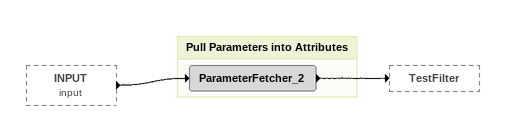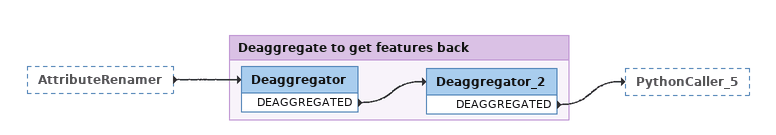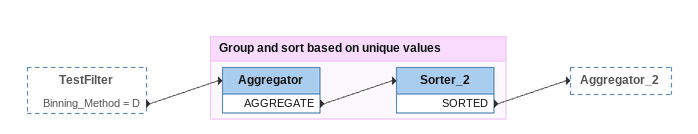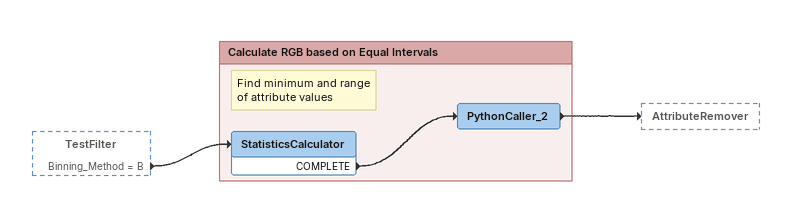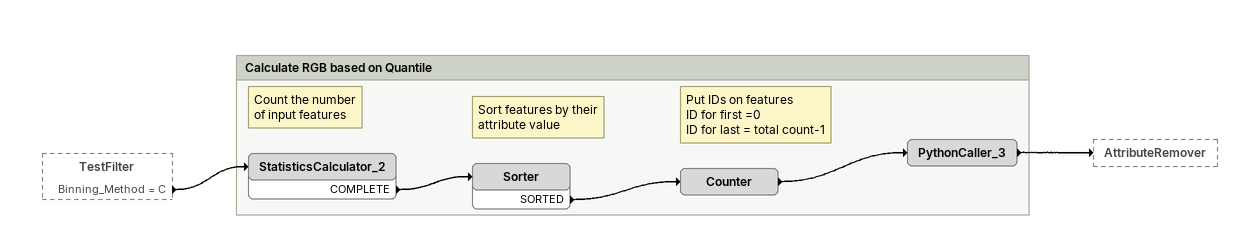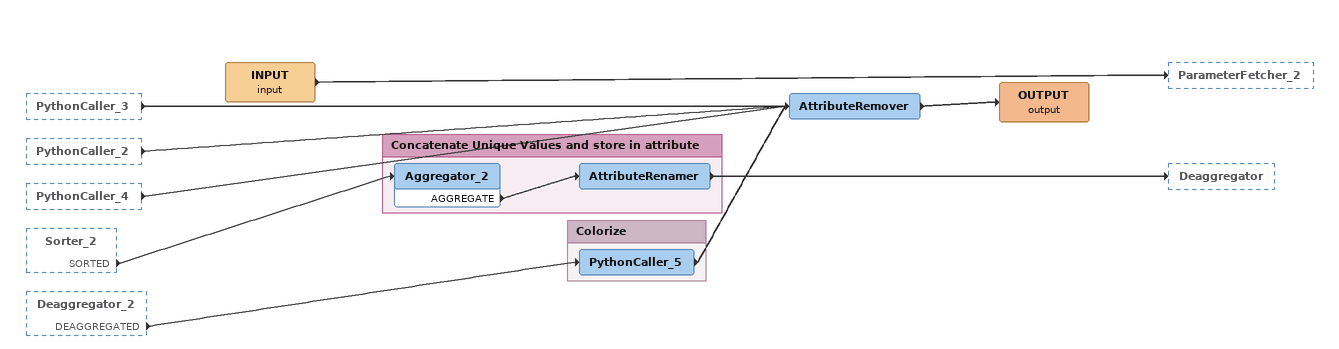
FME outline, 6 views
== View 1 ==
INPUT (input) [outside]
    -> ParameterFetcher_2

Bookmark: Pull Parameters into Attributes
ParameterFetcher_2
    -> TestFilter

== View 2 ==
AttributeRenamer [outside]
    -> Deaggregator

Bookmark: Deaggregate to get features back
Deaggregator
    DEAGGREGATED -> Deaggregator_2
Deaggregator_2
    DEAGGREGATED -> PythonCaller_5

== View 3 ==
TestFilter [outside]
    Binning_Method = D -> Aggregator

Bookmark: Group and sort based on unique values
Aggregator
    AGGREGATE -> Sorter_2
Sorter_2
    SORTED -> Aggregator_2

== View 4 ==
TestFilter [outside]
    Binning_Method = B -> StatisticsCalculator

Bookmark: Calculate RGB based on Equal Intervals
Note: Find minimum and range / of attribute values
StatisticsCalculator
    COMPLETE -> PythonCaller_2
PythonCaller_2
    -> AttributeRemover

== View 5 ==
TestFilter [outside]
    Binning_Method = C -> StatisticsCalculator_2

Bookmark: Calculate RGB based on Quantile
Note: Count the number / of input features
StatisticsCalculator_2
    COMPLETE -> Sorter
Note: Sort features by their / attribute value
Sorter
    SORTED -> Counter
Note: Put IDs on features / ID for first =0 / ID for last = total count-1
Counter
    -> PythonCaller_3
PythonCaller_3
    -> AttributeRemover

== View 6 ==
PythonCaller_3 [outside]
    -> AttributeRemover
PythonCaller_2 [outside]
    -> AttributeRemover
PythonCaller_4 [outside]
    -> AttributeRemover
Sorter_2 [outside]
    SORTED -> Aggregator_2
Deaggregator_2 [outside]
    DEAGGREGATED -> PythonCaller_5
INPUT (input)
    -> ParameterFetcher_2
AttributeRemover
    -> OUTPUT (output)
OUTPUT (output)

Bookmark: Concatenate Unique Values and store in attribute
Aggregator_2
    AGGREGATE -> AttributeRenamer
AttributeRenamer
    -> Deaggregator

Bookmark: Colorize
PythonCaller_5
    -> AttributeRemover
